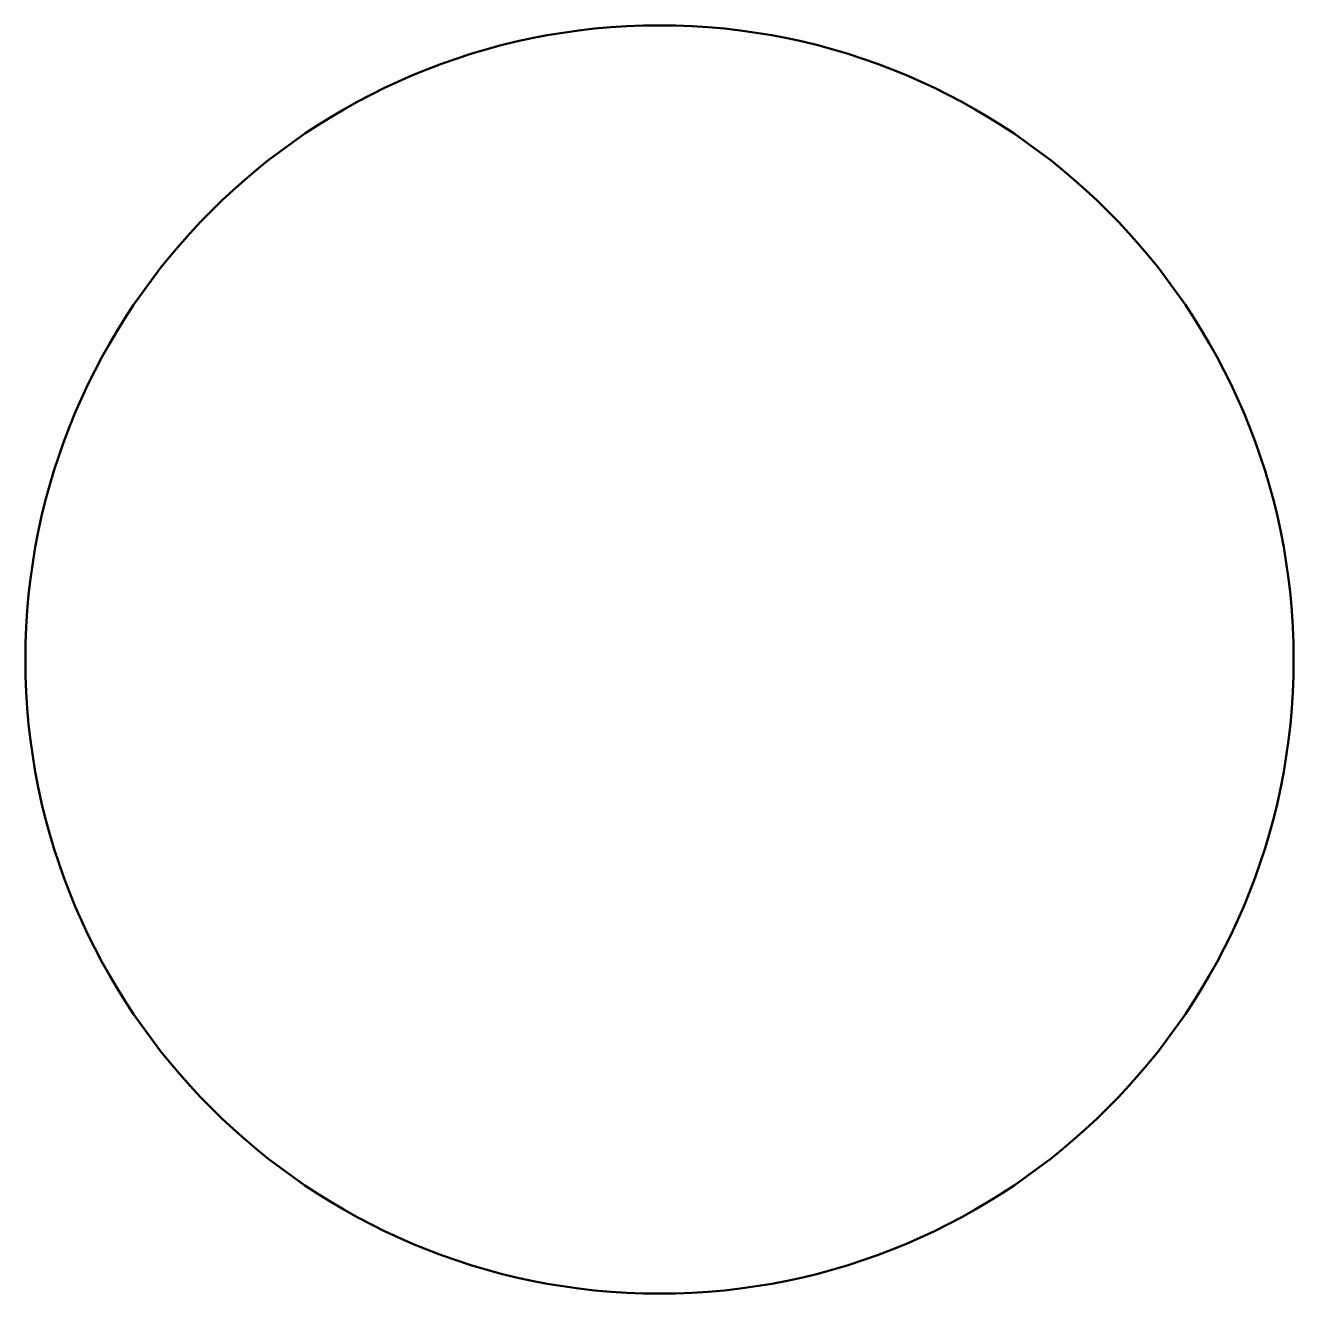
# Model space of a CAD drawing. Header units: millimetres. Extents: x 0 to 160, y 0 to 160.
import ezdxf

# ---------------------------------------------------------------- set-up
doc = ezdxf.new("R2010")
doc.units = ezdxf.units.MM
doc.layers.add('IV_OUTER_PROFILE', color=7, linetype='Continuous', lineweight=50)

msp = doc.modelspace()

# ---------------------------------------------------------------- linework, layer by layer
at = {"layer": 'IV_OUTER_PROFILE'}
msp.add_circle((80, 80), 80, dxfattribs=at)

doc.saveas('drawing.dxf')
